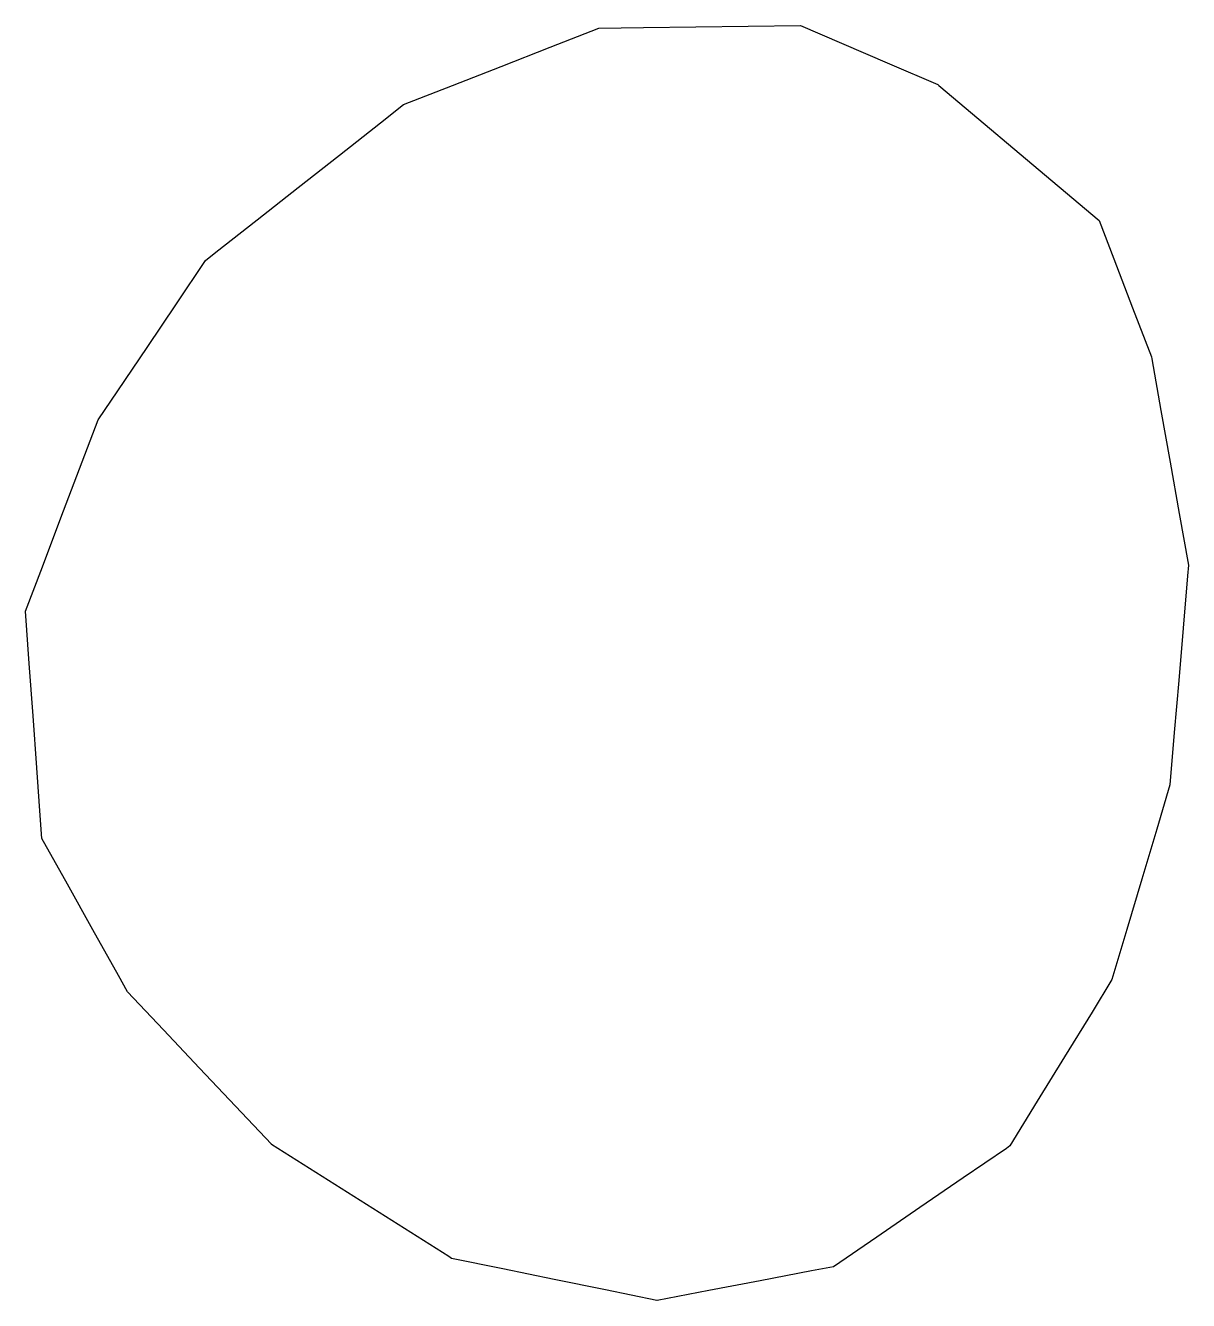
# Model space of a CAD drawing. Header units: millimetres. Extents: x 230 to 3347, y 514 to 5196.
# Drawn here: x 2158.23 to 2180.43, y 2900.33 to 2924.66 of the extents above; entities that cross this region are included whole.
import ezdxf

# ---------------------------------------------------------------- set-up
doc = ezdxf.new("R2010")
doc.units = ezdxf.units.MM
doc.layers.add('ALL_HOLES', color=1, linetype='Continuous')
doc.layers.add('OUTLINE_ISLAND_01_HOLE_158', color=1, linetype='Continuous')

msp = doc.modelspace()

# ---------------------------------------------------------------- linework, layer by layer
at = {"layer": 'ALL_HOLES'}
msp.add_lwpolyline([(2165.4489, 2923.1543), (2166.3801, 2923.5187), (2167.3114, 2923.8832), (2168.2426, 2924.2476), (2169.1738, 2924.612), (2170.0252, 2924.6235), (2171.0252, 2924.6371), (2172.0251, 2924.6506), (2173.025, 2924.6641), (2173.8053, 2924.3284), (2174.7239, 2923.9333), (2175.6425, 2923.5381), (2175.6644, 2923.5197), (2176.4289, 2922.8751), (2177.1934, 2922.2305), (2177.9579, 2921.5858), (2178.7224, 2920.9412), (2179.0033, 2920.2077), (2179.361, 2919.2739), (2179.7187, 2918.34), (2179.7257, 2918.3007), (2179.901, 2917.3162), (2180.0763, 2916.3316), (2180.2516, 2915.3471), (2180.4268, 2914.3626), (2180.4095, 2914.1579), (2180.3252, 2913.1615), (2180.2409, 2912.165), (2180.1565, 2911.1686), (2180.0722, 2910.1721), (2179.821, 2909.3285), (2179.5357, 2908.3701), (2179.2503, 2907.4117), (2178.9649, 2906.4533), (2178.5857, 2905.8355), (2178.0626, 2904.9832), (2177.5395, 2904.131), (2177.0164, 2903.2787), (2176.9508, 2903.2337), (2176.1259, 2902.6685), (2175.301, 2902.1032), (2174.4761, 2901.5379), (2173.6512, 2900.9726), (2173.2354, 2900.8931), (2172.2532, 2900.7053), (2171.271, 2900.5174), (2170.2888, 2900.3296), (2170.2832, 2900.3307), (2169.3035, 2900.531), (2168.3237, 2900.7312), (2167.344, 2900.9314), (2166.3642, 2901.1316), (2166.3087, 2901.1668), (2165.4638, 2901.7017), (2164.6189, 2902.2367), (2163.774, 2902.7716), (2162.9291, 2903.3066), (2162.9248, 2903.3112), (2162.2391, 2904.039), (2161.5533, 2904.7668), (2160.8675, 2905.4946), (2160.1818, 2906.2224), (2160.0095, 2906.5304), (2159.5211, 2907.4031), (2159.0328, 2908.2757), (2158.5445, 2909.1484), (2158.5196, 2909.4958), (2158.448, 2910.4933), (2158.3764, 2911.4907), (2158.3047, 2912.4881), (2158.2331, 2913.4856), (2158.5548, 2914.3315), (2158.9102, 2915.2662), (2159.2655, 2916.2009), (2159.6209, 2917.1356), (2159.9954, 2917.6919), (2160.5538, 2918.5215), (2161.1122, 2919.3511), (2161.6707, 2920.1806), (2161.867, 2920.3352), (2162.6528, 2920.9536), (2163.4386, 2921.5721), (2164.2244, 2922.1906), (2165.0102, 2922.809)], close=True, dxfattribs=at)
at = {"layer": 'OUTLINE_ISLAND_01_HOLE_158'}
msp.add_lwpolyline([(2165.4489, 2923.1543), (2166.3801, 2923.5187), (2167.3114, 2923.8832), (2168.2426, 2924.2476), (2169.1738, 2924.612), (2170.0252, 2924.6235), (2171.0252, 2924.6371), (2172.0251, 2924.6506), (2173.025, 2924.6641), (2173.8053, 2924.3284), (2174.7239, 2923.9333), (2175.6425, 2923.5381), (2175.6644, 2923.5197), (2176.4289, 2922.8751), (2177.1934, 2922.2305), (2177.9579, 2921.5858), (2178.7224, 2920.9412), (2179.0033, 2920.2077), (2179.361, 2919.2739), (2179.7187, 2918.34), (2179.7257, 2918.3007), (2179.901, 2917.3162), (2180.0763, 2916.3316), (2180.2516, 2915.3471), (2180.4268, 2914.3626), (2180.4095, 2914.1579), (2180.3252, 2913.1615), (2180.2409, 2912.165), (2180.1565, 2911.1686), (2180.0722, 2910.1721), (2179.821, 2909.3285), (2179.5357, 2908.3701), (2179.2503, 2907.4117), (2178.9649, 2906.4533), (2178.5857, 2905.8355), (2178.0626, 2904.9832), (2177.5395, 2904.131), (2177.0164, 2903.2787), (2176.9508, 2903.2337), (2176.1259, 2902.6685), (2175.301, 2902.1032), (2174.4761, 2901.5379), (2173.6512, 2900.9726), (2173.2354, 2900.8931), (2172.2532, 2900.7053), (2171.271, 2900.5174), (2170.2888, 2900.3296), (2170.2832, 2900.3307), (2169.3035, 2900.531), (2168.3237, 2900.7312), (2167.344, 2900.9314), (2166.3642, 2901.1316), (2166.3087, 2901.1668), (2165.4638, 2901.7017), (2164.6189, 2902.2367), (2163.774, 2902.7716), (2162.9291, 2903.3066), (2162.9248, 2903.3112), (2162.2391, 2904.039), (2161.5533, 2904.7668), (2160.8675, 2905.4946), (2160.1818, 2906.2224), (2160.0095, 2906.5304), (2159.5211, 2907.4031), (2159.0328, 2908.2757), (2158.5445, 2909.1484), (2158.5196, 2909.4958), (2158.448, 2910.4933), (2158.3764, 2911.4907), (2158.3047, 2912.4881), (2158.2331, 2913.4856), (2158.5548, 2914.3315), (2158.9102, 2915.2662), (2159.2655, 2916.2009), (2159.6209, 2917.1356), (2159.9954, 2917.6919), (2160.5538, 2918.5215), (2161.1122, 2919.3511), (2161.6707, 2920.1806), (2161.867, 2920.3352), (2162.6528, 2920.9536), (2163.4386, 2921.5721), (2164.2244, 2922.1906), (2165.0102, 2922.809)], close=True, dxfattribs=at)

doc.saveas('drawing.dxf')
